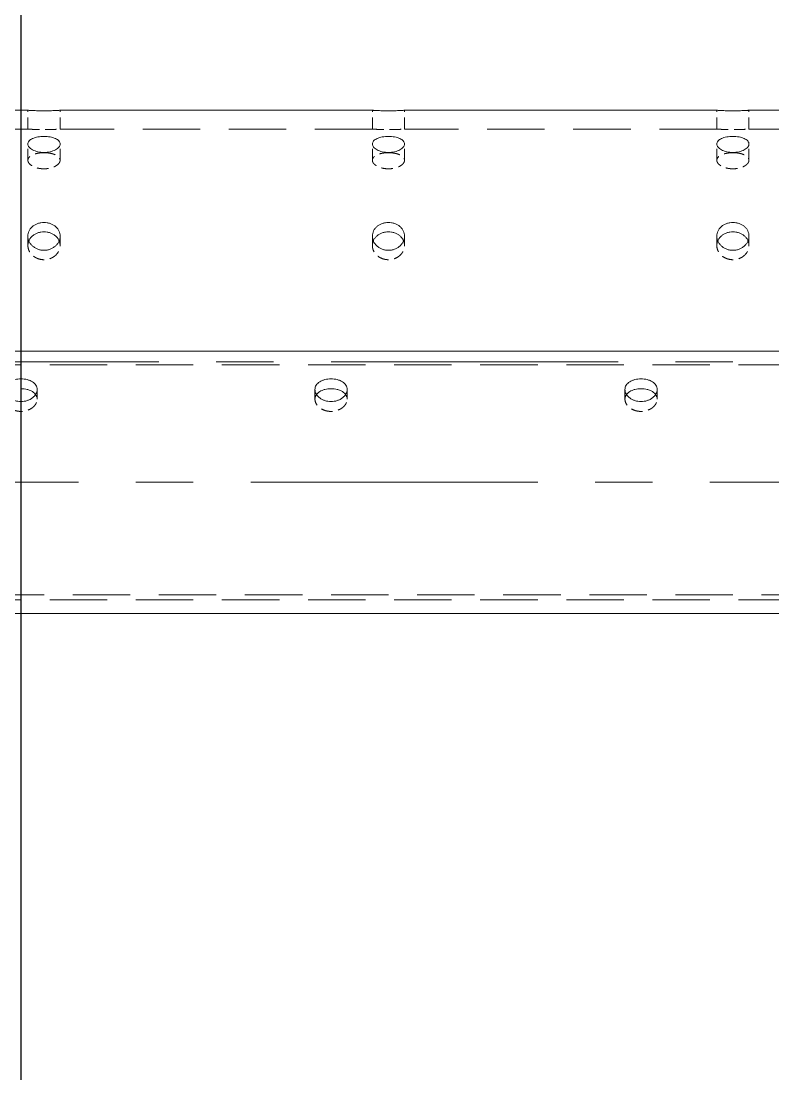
# Model space of a CAD drawing. Header units: millimetres. Extents: x -46397 to 283259, y -8690 to 23983.
# Drawn here: x 1913.2 to 2240.6, y 4019.2 to 4477.5 of the extents above; entities that cross this region are included whole.
import ezdxf

# ---------------------------------------------------------------- set-up
doc = ezdxf.new("R2010")
doc.units = ezdxf.units.MM
doc.linetypes.add('CENTER', pattern=[2, 1.25, -0.25, 0.25, -0.25])
doc.linetypes.add('HIDDENX2', pattern=[0.75, 0.5, -0.25])
for name, color, linetype, lineweight in [('DUONGCHINH', 7, 'Continuous', 25), ('DUONGTAM', 1, 'CENTER', 0), ('Standard', 7, 'Continuous', 0)]:
    doc.layers.add(name, color=color, linetype=linetype, lineweight=lineweight)
doc.layers.add('flashshoot', color=7, linetype='Continuous')

# ---------------------------------------------------------------- blocks, each defined once
blk = doc.blocks.new('A$C49aca623')
at = {"color": 2, "linetype": 'Continuous', "lineweight": 0, "ltscale": 10, "extrusion": (2.28848e-17, 1, 0)}
for p, q in [((-1497, -563.9), (-1633, -563.9)), ((-1347, -563.9), (-1483, -563.9)), ((-1197, -563.9), (-1333, -563.9)), ((-1047, -563.9), (-1183, -563.9)), ((1960, -783), (-2832, -783))]:
    blk.add_line(p, q, dxfattribs=at)
at = {"color": 1, "linetype": 'HIDDENX2', "lineweight": 0, "ltscale": 10, "extrusion": (2.28848e-17, 1, 0)}
for p, q in [((-1497, -572.08), (-1497, -563.9)), ((-1483, -572.08), (-1483, -563.9)), ((-1347, -572.08), (-1347, -563.9)), ((-1333, -572.08), (-1333, -563.9)), ((-1197, -572.08), (-1197, -563.9)), ((-1183, -572.08), (-1183, -563.9)), ((-1497, -585.66), (-1497, -578.58)), ((-1483, -585.66), (-1483, -578.58)), ((-1347, -585.66), (-1347, -578.58)), ((-1333, -585.66), (-1333, -578.58)), ((-1197, -585.66), (-1197, -578.58)), ((-1183, -585.66), (-1183, -578.58)), ((-1497, -622.77), (-1497, -618.68)), ((-1483, -622.77), (-1483, -618.68)), ((-1347, -622.77), (-1347, -618.68)), ((-1333, -622.77), (-1333, -618.68)), ((-1197, -622.77), (-1197, -618.68)), ((-1183, -622.77), (-1183, -618.68))]:
    blk.add_line(p, q, dxfattribs=at)
at = {"color": 1, "linetype": 'HIDDENX2', "lineweight": 0, "ltscale": 50, "extrusion": (2.28848e-17, 1, 0)}
for p, q in [((-1497, -572.08), (-1633, -572.08)), ((-1347, -572.08), (-1483, -572.08)), ((-1197, -572.08), (-1333, -572.08)), ((-1047, -572.08), (-1183, -572.08)), ((1960, -774.82), (-2832, -774.82))]:
    blk.add_line(p, q, dxfattribs=at)
at = {"color": 2, "linetype": 'Continuous', "lineweight": 0, "ltscale": 10}
for points, knots in [([(-1483, -563.9), (-1483, -563.9), (-1483.04, -563.9), (-1483.22, -563.91), (-1483.35, -563.92), (-1483.71, -563.94), (-1483.93, -563.96), (-1484.45, -563.98), (-1484.74, -564), (-1485.36, -564.03), (-1485.71, -564.04), (-1486.48, -564.07), (-1486.89, -564.08), (-1487.75, -564.1), (-1488.2, -564.11), (-1489.11, -564.12), (-1489.56, -564.12), (-1490.44, -564.12), (-1490.89, -564.12), (-1491.8, -564.11), (-1492.25, -564.1), (-1493.11, -564.08), (-1493.52, -564.07), (-1494.29, -564.04), (-1494.64, -564.03), (-1495.26, -564), (-1495.55, -563.98), (-1496.07, -563.96), (-1496.29, -563.94), (-1496.65, -563.92), (-1496.78, -563.91), (-1496.96, -563.9), (-1497, -563.9), (-1497, -563.9)], [10.550311, 10.550311, 10.550311, 10.550311, 11.869099, 11.869099, 13.187888, 13.187888, 14.506676, 14.506676, 15.825465, 15.825465, 17.144254, 17.144254, 18.463043, 18.463043, 19.781833, 19.781833, 21.100622, 21.100622, 22.419411, 22.419411, 23.7382, 23.7382, 25.05699, 25.05699, 26.375779, 26.375779, 27.694567, 27.694567, 29.013356, 29.013356, 30.332144, 30.332144, 31.650933, 31.650933, 31.650933, 31.650933]), ([(-1333, -563.9), (-1333, -563.9), (-1333.04, -563.9), (-1333.22, -563.91), (-1333.35, -563.92), (-1333.71, -563.94), (-1333.93, -563.96), (-1334.45, -563.98), (-1334.74, -564), (-1335.36, -564.03), (-1335.71, -564.04), (-1336.48, -564.07), (-1336.89, -564.08), (-1337.75, -564.1), (-1338.2, -564.11), (-1339.11, -564.12), (-1339.56, -564.12), (-1340.44, -564.12), (-1340.89, -564.12), (-1341.8, -564.11), (-1342.25, -564.1), (-1343.11, -564.08), (-1343.52, -564.07), (-1344.29, -564.04), (-1344.64, -564.03), (-1345.26, -564), (-1345.55, -563.98), (-1346.07, -563.96), (-1346.29, -563.94), (-1346.65, -563.92), (-1346.78, -563.91), (-1346.96, -563.9), (-1347, -563.9), (-1347, -563.9)], [10.550311, 10.550311, 10.550311, 10.550311, 11.869099, 11.869099, 13.187888, 13.187888, 14.506676, 14.506676, 15.825465, 15.825465, 17.144254, 17.144254, 18.463043, 18.463043, 19.781833, 19.781833, 21.100622, 21.100622, 22.419411, 22.419411, 23.7382, 23.7382, 25.05699, 25.05699, 26.375779, 26.375779, 27.694567, 27.694567, 29.013356, 29.013356, 30.332144, 30.332144, 31.650933, 31.650933, 31.650933, 31.650933]), ([(-1183, -563.9), (-1183, -563.9), (-1183.04, -563.9), (-1183.22, -563.91), (-1183.35, -563.92), (-1183.71, -563.94), (-1183.93, -563.96), (-1184.45, -563.98), (-1184.74, -564), (-1185.36, -564.03), (-1185.71, -564.04), (-1186.48, -564.07), (-1186.89, -564.08), (-1187.75, -564.1), (-1188.2, -564.11), (-1189.11, -564.12), (-1189.56, -564.12), (-1190.44, -564.12), (-1190.89, -564.12), (-1191.8, -564.11), (-1192.25, -564.1), (-1193.11, -564.08), (-1193.52, -564.07), (-1194.29, -564.04), (-1194.64, -564.03), (-1195.26, -564), (-1195.55, -563.98), (-1196.07, -563.96), (-1196.29, -563.94), (-1196.65, -563.92), (-1196.78, -563.91), (-1196.96, -563.9), (-1197, -563.9), (-1197, -563.9)], [10.550311, 10.550311, 10.550311, 10.550311, 11.869099, 11.869099, 13.187888, 13.187888, 14.506676, 14.506676, 15.825465, 15.825465, 17.144254, 17.144254, 18.463043, 18.463043, 19.781833, 19.781833, 21.100622, 21.100622, 22.419411, 22.419411, 23.7382, 23.7382, 25.05699, 25.05699, 26.375779, 26.375779, 27.694567, 27.694567, 29.013356, 29.013356, 30.332144, 30.332144, 31.650933, 31.650933, 31.650933, 31.650933]), ([(-1490, -575.27), (-1489.56, -575.27), (-1489.11, -575.29), (-1488.2, -575.37), (-1487.75, -575.43), (-1486.89, -575.59), (-1486.48, -575.69), (-1485.71, -575.92), (-1485.36, -576.06), (-1484.74, -576.34), (-1484.45, -576.51), (-1483.93, -576.86), (-1483.71, -577.06), (-1483.35, -577.47), (-1483.22, -577.69), (-1483.04, -578.13), (-1483, -578.36), (-1483, -578.8), (-1483.04, -579.03), (-1483.22, -579.49), (-1483.35, -579.72), (-1483.71, -580.17), (-1483.93, -580.39), (-1484.45, -580.79), (-1484.74, -580.98), (-1485.36, -581.32), (-1485.71, -581.47), (-1486.48, -581.76), (-1486.89, -581.88), (-1487.75, -582.07), (-1488.2, -582.15), (-1489.11, -582.25), (-1489.56, -582.27), (-1490.44, -582.27), (-1490.89, -582.25), (-1491.8, -582.15), (-1492.25, -582.07), (-1493.11, -581.88), (-1493.52, -581.76), (-1494.29, -581.47), (-1494.64, -581.32), (-1495.26, -580.98), (-1495.55, -580.79), (-1496.07, -580.39), (-1496.29, -580.17), (-1496.65, -579.72), (-1496.78, -579.49), (-1496.96, -579.03), (-1497, -578.8), (-1497, -578.36), (-1496.96, -578.13), (-1496.78, -577.69), (-1496.65, -577.47), (-1496.29, -577.06), (-1496.07, -576.86), (-1495.55, -576.51), (-1495.26, -576.34), (-1494.64, -576.06), (-1494.29, -575.92), (-1493.52, -575.69), (-1493.11, -575.59), (-1492.25, -575.43), (-1491.8, -575.37), (-1490.89, -575.29), (-1490.44, -575.27), (-1490, -575.27)], [0, 0, 0, 0, 1.318789, 1.318789, 2.637578, 2.637578, 3.956368, 3.956368, 5.275157, 5.275157, 6.593945, 6.593945, 7.912734, 7.912734, 9.231522, 9.231522, 10.550311, 10.550311, 11.869099, 11.869099, 13.187888, 13.187888, 14.506676, 14.506676, 15.825465, 15.825465, 17.144254, 17.144254, 18.463043, 18.463043, 19.781833, 19.781833, 21.100622, 21.100622, 22.419411, 22.419411, 23.7382, 23.7382, 25.05699, 25.05699, 26.375779, 26.375779, 27.694567, 27.694567, 29.013356, 29.013356, 30.332144, 30.332144, 31.650933, 31.650933, 32.969721, 32.969721, 34.28851, 34.28851, 35.607298, 35.607298, 36.926087, 36.926087, 38.244876, 38.244876, 39.563665, 39.563665, 40.882454, 40.882454, 42.201244, 42.201244, 42.201244, 42.201244]), ([(-1340, -575.27), (-1339.56, -575.27), (-1339.11, -575.29), (-1338.2, -575.37), (-1337.75, -575.43), (-1336.89, -575.59), (-1336.48, -575.69), (-1335.71, -575.92), (-1335.36, -576.06), (-1334.74, -576.34), (-1334.45, -576.51), (-1333.93, -576.86), (-1333.71, -577.06), (-1333.35, -577.47), (-1333.22, -577.69), (-1333.04, -578.13), (-1333, -578.36), (-1333, -578.8), (-1333.04, -579.03), (-1333.22, -579.49), (-1333.35, -579.72), (-1333.71, -580.17), (-1333.93, -580.39), (-1334.45, -580.79), (-1334.74, -580.98), (-1335.36, -581.32), (-1335.71, -581.47), (-1336.48, -581.76), (-1336.89, -581.88), (-1337.75, -582.07), (-1338.2, -582.15), (-1339.11, -582.25), (-1339.56, -582.27), (-1340.44, -582.27), (-1340.89, -582.25), (-1341.8, -582.15), (-1342.25, -582.07), (-1343.11, -581.88), (-1343.52, -581.76), (-1344.29, -581.47), (-1344.64, -581.32), (-1345.26, -580.98), (-1345.55, -580.79), (-1346.07, -580.39), (-1346.29, -580.17), (-1346.65, -579.72), (-1346.78, -579.49), (-1346.96, -579.03), (-1347, -578.8), (-1347, -578.36), (-1346.96, -578.13), (-1346.78, -577.69), (-1346.65, -577.47), (-1346.29, -577.06), (-1346.07, -576.86), (-1345.55, -576.51), (-1345.26, -576.34), (-1344.64, -576.06), (-1344.29, -575.92), (-1343.52, -575.69), (-1343.11, -575.59), (-1342.25, -575.43), (-1341.8, -575.37), (-1340.89, -575.29), (-1340.44, -575.27), (-1340, -575.27)], [0, 0, 0, 0, 1.318789, 1.318789, 2.637578, 2.637578, 3.956368, 3.956368, 5.275157, 5.275157, 6.593945, 6.593945, 7.912734, 7.912734, 9.231522, 9.231522, 10.550311, 10.550311, 11.869099, 11.869099, 13.187888, 13.187888, 14.506676, 14.506676, 15.825465, 15.825465, 17.144254, 17.144254, 18.463043, 18.463043, 19.781833, 19.781833, 21.100622, 21.100622, 22.419411, 22.419411, 23.7382, 23.7382, 25.05699, 25.05699, 26.375779, 26.375779, 27.694567, 27.694567, 29.013356, 29.013356, 30.332144, 30.332144, 31.650933, 31.650933, 32.969721, 32.969721, 34.28851, 34.28851, 35.607298, 35.607298, 36.926087, 36.926087, 38.244876, 38.244876, 39.563665, 39.563665, 40.882454, 40.882454, 42.201244, 42.201244, 42.201244, 42.201244]), ([(-1190, -575.27), (-1189.56, -575.27), (-1189.11, -575.29), (-1188.2, -575.37), (-1187.75, -575.43), (-1186.89, -575.59), (-1186.48, -575.69), (-1185.71, -575.92), (-1185.36, -576.06), (-1184.74, -576.34), (-1184.45, -576.51), (-1183.93, -576.86), (-1183.71, -577.06), (-1183.35, -577.47), (-1183.22, -577.69), (-1183.04, -578.13), (-1183, -578.36), (-1183, -578.8), (-1183.04, -579.03), (-1183.22, -579.49), (-1183.35, -579.72), (-1183.71, -580.17), (-1183.93, -580.39), (-1184.45, -580.79), (-1184.74, -580.98), (-1185.36, -581.32), (-1185.71, -581.47), (-1186.48, -581.76), (-1186.89, -581.88), (-1187.75, -582.07), (-1188.2, -582.15), (-1189.11, -582.25), (-1189.56, -582.27), (-1190.44, -582.27), (-1190.89, -582.25), (-1191.8, -582.15), (-1192.25, -582.07), (-1193.11, -581.88), (-1193.52, -581.76), (-1194.29, -581.47), (-1194.64, -581.32), (-1195.26, -580.98), (-1195.55, -580.79), (-1196.07, -580.39), (-1196.29, -580.17), (-1196.65, -579.72), (-1196.78, -579.49), (-1196.96, -579.03), (-1197, -578.8), (-1197, -578.36), (-1196.96, -578.13), (-1196.78, -577.69), (-1196.65, -577.47), (-1196.29, -577.06), (-1196.07, -576.86), (-1195.55, -576.51), (-1195.26, -576.34), (-1194.64, -576.06), (-1194.29, -575.92), (-1193.52, -575.69), (-1193.11, -575.59), (-1192.25, -575.43), (-1191.8, -575.37), (-1190.89, -575.29), (-1190.44, -575.27), (-1190, -575.27)], [0, 0, 0, 0, 1.318789, 1.318789, 2.637578, 2.637578, 3.956368, 3.956368, 5.275157, 5.275157, 6.593945, 6.593945, 7.912734, 7.912734, 9.231522, 9.231522, 10.550311, 10.550311, 11.869099, 11.869099, 13.187888, 13.187888, 14.506676, 14.506676, 15.825465, 15.825465, 17.144254, 17.144254, 18.463043, 18.463043, 19.781833, 19.781833, 21.100622, 21.100622, 22.419411, 22.419411, 23.7382, 23.7382, 25.05699, 25.05699, 26.375779, 26.375779, 27.694567, 27.694567, 29.013356, 29.013356, 30.332144, 30.332144, 31.650933, 31.650933, 32.969721, 32.969721, 34.28851, 34.28851, 35.607298, 35.607298, 36.926087, 36.926087, 38.244876, 38.244876, 39.563665, 39.563665, 40.882454, 40.882454, 42.201244, 42.201244, 42.201244, 42.201244]), ([(-1490, -612.72), (-1489.56, -612.72), (-1489.11, -612.76), (-1488.2, -612.91), (-1487.75, -613.02), (-1486.89, -613.32), (-1486.48, -613.51), (-1485.71, -613.94), (-1485.36, -614.18), (-1484.74, -614.71), (-1484.45, -615), (-1483.93, -615.65), (-1483.71, -616), (-1483.35, -616.74), (-1483.22, -617.12), (-1483.04, -617.9), (-1483, -618.29), (-1483, -619.06), (-1483.04, -619.45), (-1483.22, -620.24), (-1483.35, -620.63), (-1483.71, -621.39), (-1483.93, -621.75), (-1484.45, -622.43), (-1484.74, -622.74), (-1485.36, -623.29), (-1485.71, -623.55), (-1486.48, -624.01), (-1486.89, -624.21), (-1487.75, -624.53), (-1488.2, -624.65), (-1489.11, -624.81), (-1489.56, -624.85), (-1490.44, -624.85), (-1490.89, -624.81), (-1491.8, -624.65), (-1492.25, -624.53), (-1493.11, -624.21), (-1493.52, -624.01), (-1494.29, -623.55), (-1494.64, -623.29), (-1495.26, -622.74), (-1495.55, -622.43), (-1496.07, -621.75), (-1496.29, -621.39), (-1496.65, -620.63), (-1496.78, -620.24), (-1496.96, -619.45), (-1497, -619.06), (-1497, -618.29), (-1496.96, -617.9), (-1496.78, -617.12), (-1496.65, -616.74), (-1496.29, -616), (-1496.07, -615.65), (-1495.55, -615), (-1495.26, -614.71), (-1494.64, -614.18), (-1494.29, -613.94), (-1493.52, -613.51), (-1493.11, -613.32), (-1492.25, -613.02), (-1491.8, -612.91), (-1490.89, -612.76), (-1490.44, -612.72), (-1490, -612.72)], [0, 0, 0, 0, 1.318789, 1.318789, 2.637578, 2.637578, 3.956368, 3.956368, 5.275157, 5.275157, 6.593945, 6.593945, 7.912734, 7.912734, 9.231522, 9.231522, 10.550311, 10.550311, 11.869099, 11.869099, 13.187888, 13.187888, 14.506676, 14.506676, 15.825465, 15.825465, 17.144254, 17.144254, 18.463043, 18.463043, 19.781833, 19.781833, 21.100622, 21.100622, 22.419411, 22.419411, 23.7382, 23.7382, 25.05699, 25.05699, 26.375779, 26.375779, 27.694567, 27.694567, 29.013356, 29.013356, 30.332144, 30.332144, 31.650933, 31.650933, 32.969721, 32.969721, 34.28851, 34.28851, 35.607298, 35.607298, 36.926087, 36.926087, 38.244876, 38.244876, 39.563665, 39.563665, 40.882454, 40.882454, 42.201244, 42.201244, 42.201244, 42.201244]), ([(-1340, -612.72), (-1339.56, -612.72), (-1339.11, -612.76), (-1338.2, -612.91), (-1337.75, -613.02), (-1336.89, -613.32), (-1336.48, -613.51), (-1335.71, -613.94), (-1335.36, -614.18), (-1334.74, -614.71), (-1334.45, -615), (-1333.93, -615.65), (-1333.71, -616), (-1333.35, -616.74), (-1333.22, -617.12), (-1333.04, -617.9), (-1333, -618.29), (-1333, -619.06), (-1333.04, -619.45), (-1333.22, -620.24), (-1333.35, -620.63), (-1333.71, -621.39), (-1333.93, -621.75), (-1334.45, -622.43), (-1334.74, -622.74), (-1335.36, -623.29), (-1335.71, -623.55), (-1336.48, -624.01), (-1336.89, -624.21), (-1337.75, -624.53), (-1338.2, -624.65), (-1339.11, -624.81), (-1339.56, -624.85), (-1340.44, -624.85), (-1340.89, -624.81), (-1341.8, -624.65), (-1342.25, -624.53), (-1343.11, -624.21), (-1343.52, -624.01), (-1344.29, -623.55), (-1344.64, -623.29), (-1345.26, -622.74), (-1345.55, -622.43), (-1346.07, -621.75), (-1346.29, -621.39), (-1346.65, -620.63), (-1346.78, -620.24), (-1346.96, -619.45), (-1347, -619.06), (-1347, -618.29), (-1346.96, -617.9), (-1346.78, -617.12), (-1346.65, -616.74), (-1346.29, -616), (-1346.07, -615.65), (-1345.55, -615), (-1345.26, -614.71), (-1344.64, -614.18), (-1344.29, -613.94), (-1343.52, -613.51), (-1343.11, -613.32), (-1342.25, -613.02), (-1341.8, -612.91), (-1340.89, -612.76), (-1340.44, -612.72), (-1340, -612.72)], [0, 0, 0, 0, 1.318789, 1.318789, 2.637578, 2.637578, 3.956368, 3.956368, 5.275157, 5.275157, 6.593945, 6.593945, 7.912734, 7.912734, 9.231522, 9.231522, 10.550311, 10.550311, 11.869099, 11.869099, 13.187888, 13.187888, 14.506676, 14.506676, 15.825465, 15.825465, 17.144254, 17.144254, 18.463043, 18.463043, 19.781833, 19.781833, 21.100622, 21.100622, 22.419411, 22.419411, 23.7382, 23.7382, 25.05699, 25.05699, 26.375779, 26.375779, 27.694567, 27.694567, 29.013356, 29.013356, 30.332144, 30.332144, 31.650933, 31.650933, 32.969721, 32.969721, 34.28851, 34.28851, 35.607298, 35.607298, 36.926087, 36.926087, 38.244876, 38.244876, 39.563665, 39.563665, 40.882454, 40.882454, 42.201244, 42.201244, 42.201244, 42.201244]), ([(-1190, -612.72), (-1189.56, -612.72), (-1189.11, -612.76), (-1188.2, -612.91), (-1187.75, -613.02), (-1186.89, -613.32), (-1186.48, -613.51), (-1185.71, -613.94), (-1185.36, -614.18), (-1184.74, -614.71), (-1184.45, -615), (-1183.93, -615.65), (-1183.71, -616), (-1183.35, -616.74), (-1183.22, -617.12), (-1183.04, -617.9), (-1183, -618.29), (-1183, -619.06), (-1183.04, -619.45), (-1183.22, -620.24), (-1183.35, -620.63), (-1183.71, -621.39), (-1183.93, -621.75), (-1184.45, -622.43), (-1184.74, -622.74), (-1185.36, -623.29), (-1185.71, -623.55), (-1186.48, -624.01), (-1186.89, -624.21), (-1187.75, -624.53), (-1188.2, -624.65), (-1189.11, -624.81), (-1189.56, -624.85), (-1190.44, -624.85), (-1190.89, -624.81), (-1191.8, -624.65), (-1192.25, -624.53), (-1193.11, -624.21), (-1193.52, -624.01), (-1194.29, -623.55), (-1194.64, -623.29), (-1195.26, -622.74), (-1195.55, -622.43), (-1196.07, -621.75), (-1196.29, -621.39), (-1196.65, -620.63), (-1196.78, -620.24), (-1196.96, -619.45), (-1197, -619.06), (-1197, -618.29), (-1196.96, -617.9), (-1196.78, -617.12), (-1196.65, -616.74), (-1196.29, -616), (-1196.07, -615.65), (-1195.55, -615), (-1195.26, -614.71), (-1194.64, -614.18), (-1194.29, -613.94), (-1193.52, -613.51), (-1193.11, -613.32), (-1192.25, -613.02), (-1191.8, -612.91), (-1190.89, -612.76), (-1190.44, -612.72), (-1190, -612.72)], [0, 0, 0, 0, 1.318789, 1.318789, 2.637578, 2.637578, 3.956368, 3.956368, 5.275157, 5.275157, 6.593945, 6.593945, 7.912734, 7.912734, 9.231522, 9.231522, 10.550311, 10.550311, 11.869099, 11.869099, 13.187888, 13.187888, 14.506676, 14.506676, 15.825465, 15.825465, 17.144254, 17.144254, 18.463043, 18.463043, 19.781833, 19.781833, 21.100622, 21.100622, 22.419411, 22.419411, 23.7382, 23.7382, 25.05699, 25.05699, 26.375779, 26.375779, 27.694567, 27.694567, 29.013356, 29.013356, 30.332144, 30.332144, 31.650933, 31.650933, 32.969721, 32.969721, 34.28851, 34.28851, 35.607298, 35.607298, 36.926087, 36.926087, 38.244876, 38.244876, 39.563665, 39.563665, 40.882454, 40.882454, 42.201244, 42.201244, 42.201244, 42.201244]), ([(-1490, -616.82), (-1490.44, -616.82), (-1490.89, -616.86), (-1491.8, -617.01), (-1492.25, -617.12), (-1493.11, -617.42), (-1493.52, -617.6), (-1494.29, -618.03), (-1494.64, -618.28), (-1495.26, -618.8), (-1495.55, -619.1), (-1496.07, -619.74), (-1496.29, -620.09), (-1496.51, -620.55), (-1496.55, -620.64), (-1496.59, -620.73)], [0, 0, 0, 0, 1.318854, 1.318854, 2.637708, 2.637708, 3.956563, 3.956563, 5.275417, 5.275417, 6.59427, 6.59427, 7.913123, 7.913123, 8.233495, 8.233495, 8.233495, 8.233495]), ([(-1483.41, -620.73), (-1483.45, -620.64), (-1483.49, -620.55), (-1483.71, -620.09), (-1483.93, -619.74), (-1484.45, -619.1), (-1484.74, -618.8), (-1485.36, -618.28), (-1485.71, -618.03), (-1486.48, -617.6), (-1486.89, -617.42), (-1487.75, -617.12), (-1488.2, -617.01), (-1489.11, -616.86), (-1489.56, -616.82), (-1490, -616.82)], [33.969824, 33.969824, 33.969824, 33.969824, 34.290196, 34.290196, 35.609049, 35.609049, 36.927902, 36.927902, 38.246757, 38.246757, 39.565611, 39.565611, 40.884465, 40.884465, 42.203319, 42.203319, 42.203319, 42.203319]), ([(-1340, -616.82), (-1340.44, -616.82), (-1340.89, -616.86), (-1341.8, -617.01), (-1342.25, -617.12), (-1343.11, -617.42), (-1343.52, -617.6), (-1344.29, -618.03), (-1344.64, -618.28), (-1345.26, -618.8), (-1345.55, -619.1), (-1346.07, -619.74), (-1346.29, -620.09), (-1346.51, -620.55), (-1346.55, -620.64), (-1346.59, -620.73)], [0, 0, 0, 0, 1.318854, 1.318854, 2.637708, 2.637708, 3.956563, 3.956563, 5.275417, 5.275417, 6.59427, 6.59427, 7.913123, 7.913123, 8.233495, 8.233495, 8.233495, 8.233495]), ([(-1333.41, -620.73), (-1333.45, -620.64), (-1333.49, -620.55), (-1333.71, -620.09), (-1333.93, -619.74), (-1334.45, -619.1), (-1334.74, -618.8), (-1335.36, -618.28), (-1335.71, -618.03), (-1336.48, -617.6), (-1336.89, -617.42), (-1337.75, -617.12), (-1338.2, -617.01), (-1339.11, -616.86), (-1339.56, -616.82), (-1340, -616.82)], [33.969824, 33.969824, 33.969824, 33.969824, 34.290196, 34.290196, 35.609049, 35.609049, 36.927902, 36.927902, 38.246757, 38.246757, 39.565611, 39.565611, 40.884465, 40.884465, 42.203319, 42.203319, 42.203319, 42.203319]), ([(-1190, -616.82), (-1190.44, -616.82), (-1190.89, -616.86), (-1191.8, -617.01), (-1192.25, -617.12), (-1193.11, -617.42), (-1193.52, -617.6), (-1194.29, -618.03), (-1194.64, -618.28), (-1195.26, -618.8), (-1195.55, -619.1), (-1196.07, -619.74), (-1196.29, -620.09), (-1196.51, -620.55), (-1196.55, -620.64), (-1196.59, -620.73)], [0, 0, 0, 0, 1.318854, 1.318854, 2.637708, 2.637708, 3.956563, 3.956563, 5.275417, 5.275417, 6.59427, 6.59427, 7.913123, 7.913123, 8.233495, 8.233495, 8.233495, 8.233495]), ([(-1183.41, -620.73), (-1183.45, -620.64), (-1183.49, -620.55), (-1183.71, -620.09), (-1183.93, -619.74), (-1184.45, -619.1), (-1184.74, -618.8), (-1185.36, -618.28), (-1185.71, -618.03), (-1186.48, -617.6), (-1186.89, -617.42), (-1187.75, -617.12), (-1188.2, -617.01), (-1189.11, -616.86), (-1189.56, -616.82), (-1190, -616.82)], [33.969824, 33.969824, 33.969824, 33.969824, 34.290196, 34.290196, 35.609049, 35.609049, 36.927902, 36.927902, 38.246757, 38.246757, 39.565611, 39.565611, 40.884465, 40.884465, 42.203319, 42.203319, 42.203319, 42.203319])]:
    blk.add_open_spline(points, degree=3, knots=knots, dxfattribs=at)
at = {"color": 1, "linetype": 'HIDDENX2', "lineweight": 0, "ltscale": 10}
for points, knots in [([(-1497, -572.08), (-1497, -572.08), (-1496.96, -572.08), (-1496.78, -572.09), (-1496.65, -572.1), (-1496.29, -572.13), (-1496.07, -572.14), (-1495.55, -572.17), (-1495.26, -572.19), (-1494.64, -572.22), (-1494.29, -572.23), (-1493.52, -572.26), (-1493.11, -572.28), (-1492.25, -572.3), (-1491.8, -572.31), (-1490.89, -572.32), (-1490.44, -572.32), (-1489.56, -572.32), (-1489.11, -572.32), (-1488.2, -572.31), (-1487.75, -572.3), (-1486.89, -572.28), (-1486.48, -572.26), (-1485.71, -572.23), (-1485.36, -572.22), (-1484.74, -572.19), (-1484.45, -572.17), (-1483.93, -572.14), (-1483.71, -572.13), (-1483.35, -572.1), (-1483.22, -572.09), (-1483.04, -572.08), (-1483, -572.08), (-1483, -572.08)], [10.55083, 10.55083, 10.55083, 10.55083, 11.869683, 11.869683, 13.188536, 13.188536, 14.507389, 14.507389, 15.826243, 15.826243, 17.145097, 17.145097, 18.463951, 18.463951, 19.782805, 19.782805, 21.10166, 21.10166, 22.420514, 22.420514, 23.739368, 23.739368, 25.058222, 25.058222, 26.377077, 26.377077, 27.69593, 27.69593, 29.014783, 29.014783, 30.333636, 30.333636, 31.652489, 31.652489, 31.652489, 31.652489]), ([(-1347, -572.08), (-1347, -572.08), (-1346.96, -572.08), (-1346.78, -572.09), (-1346.65, -572.1), (-1346.29, -572.13), (-1346.07, -572.14), (-1345.55, -572.17), (-1345.26, -572.19), (-1344.64, -572.22), (-1344.29, -572.23), (-1343.52, -572.26), (-1343.11, -572.28), (-1342.25, -572.3), (-1341.8, -572.31), (-1340.89, -572.32), (-1340.44, -572.32), (-1339.56, -572.32), (-1339.11, -572.32), (-1338.2, -572.31), (-1337.75, -572.3), (-1336.89, -572.28), (-1336.48, -572.26), (-1335.71, -572.23), (-1335.36, -572.22), (-1334.74, -572.19), (-1334.45, -572.17), (-1333.93, -572.14), (-1333.71, -572.13), (-1333.35, -572.1), (-1333.22, -572.09), (-1333.04, -572.08), (-1333, -572.08), (-1333, -572.08)], [10.55083, 10.55083, 10.55083, 10.55083, 11.869683, 11.869683, 13.188536, 13.188536, 14.507389, 14.507389, 15.826243, 15.826243, 17.145097, 17.145097, 18.463951, 18.463951, 19.782805, 19.782805, 21.10166, 21.10166, 22.420514, 22.420514, 23.739368, 23.739368, 25.058222, 25.058222, 26.377077, 26.377077, 27.69593, 27.69593, 29.014783, 29.014783, 30.333636, 30.333636, 31.652489, 31.652489, 31.652489, 31.652489]), ([(-1197, -572.08), (-1197, -572.08), (-1196.96, -572.08), (-1196.78, -572.09), (-1196.65, -572.1), (-1196.29, -572.13), (-1196.07, -572.14), (-1195.55, -572.17), (-1195.26, -572.19), (-1194.64, -572.22), (-1194.29, -572.23), (-1193.52, -572.26), (-1193.11, -572.28), (-1192.25, -572.3), (-1191.8, -572.31), (-1190.89, -572.32), (-1190.44, -572.32), (-1189.56, -572.32), (-1189.11, -572.32), (-1188.2, -572.31), (-1187.75, -572.3), (-1186.89, -572.28), (-1186.48, -572.26), (-1185.71, -572.23), (-1185.36, -572.22), (-1184.74, -572.19), (-1184.45, -572.17), (-1183.93, -572.14), (-1183.71, -572.13), (-1183.35, -572.1), (-1183.22, -572.09), (-1183.04, -572.08), (-1183, -572.08), (-1183, -572.08)], [10.55083, 10.55083, 10.55083, 10.55083, 11.869683, 11.869683, 13.188536, 13.188536, 14.507389, 14.507389, 15.826243, 15.826243, 17.145097, 17.145097, 18.463951, 18.463951, 19.782805, 19.782805, 21.10166, 21.10166, 22.420514, 22.420514, 23.739368, 23.739368, 25.058222, 25.058222, 26.377077, 26.377077, 27.69593, 27.69593, 29.014783, 29.014783, 30.333636, 30.333636, 31.652489, 31.652489, 31.652489, 31.652489]), ([(-1490, -582.37), (-1490.44, -582.37), (-1490.89, -582.39), (-1491.8, -582.47), (-1492.25, -582.53), (-1493.11, -582.69), (-1493.52, -582.79), (-1494.29, -583.02), (-1494.64, -583.15), (-1495.26, -583.43), (-1495.55, -583.59), (-1496.07, -583.95), (-1496.29, -584.15), (-1496.65, -584.56), (-1496.78, -584.77), (-1496.96, -585.22), (-1497, -585.44), (-1497, -585.88), (-1496.96, -586.11), (-1496.78, -586.57), (-1496.65, -586.81), (-1496.29, -587.26), (-1496.07, -587.48), (-1495.55, -587.88), (-1495.26, -588.07), (-1494.64, -588.41), (-1494.29, -588.57), (-1493.52, -588.85), (-1493.11, -588.97), (-1492.25, -589.17), (-1491.8, -589.25), (-1490.89, -589.35), (-1490.44, -589.37), (-1489.56, -589.37), (-1489.11, -589.35), (-1488.2, -589.25), (-1487.75, -589.17), (-1486.89, -588.97), (-1486.48, -588.85), (-1485.71, -588.57), (-1485.36, -588.41), (-1484.74, -588.07), (-1484.45, -587.88), (-1483.93, -587.48), (-1483.71, -587.26), (-1483.35, -586.81), (-1483.22, -586.57), (-1483.04, -586.11), (-1483, -585.88), (-1483, -585.44), (-1483.04, -585.22), (-1483.22, -584.77), (-1483.35, -584.56), (-1483.71, -584.15), (-1483.93, -583.95), (-1484.45, -583.59), (-1484.74, -583.43), (-1485.36, -583.15), (-1485.71, -583.02), (-1486.48, -582.79), (-1486.89, -582.69), (-1487.75, -582.53), (-1488.2, -582.47), (-1489.11, -582.39), (-1489.56, -582.37), (-1490, -582.37)], [0, 0, 0, 0, 1.318854, 1.318854, 2.637708, 2.637708, 3.956563, 3.956563, 5.275417, 5.275417, 6.59427, 6.59427, 7.913123, 7.913123, 9.231977, 9.231977, 10.55083, 10.55083, 11.869683, 11.869683, 13.188536, 13.188536, 14.507389, 14.507389, 15.826243, 15.826243, 17.145097, 17.145097, 18.463951, 18.463951, 19.782805, 19.782805, 21.10166, 21.10166, 22.420514, 22.420514, 23.739368, 23.739368, 25.058222, 25.058222, 26.377077, 26.377077, 27.69593, 27.69593, 29.014783, 29.014783, 30.333636, 30.333636, 31.652489, 31.652489, 32.971343, 32.971343, 34.290196, 34.290196, 35.609049, 35.609049, 36.927902, 36.927902, 38.246757, 38.246757, 39.565611, 39.565611, 40.884465, 40.884465, 42.203319, 42.203319, 42.203319, 42.203319]), ([(-1340, -582.37), (-1340.44, -582.37), (-1340.89, -582.39), (-1341.8, -582.47), (-1342.25, -582.53), (-1343.11, -582.69), (-1343.52, -582.79), (-1344.29, -583.02), (-1344.64, -583.15), (-1345.26, -583.43), (-1345.55, -583.59), (-1346.07, -583.95), (-1346.29, -584.15), (-1346.65, -584.56), (-1346.78, -584.77), (-1346.96, -585.22), (-1347, -585.44), (-1347, -585.88), (-1346.96, -586.11), (-1346.78, -586.57), (-1346.65, -586.81), (-1346.29, -587.26), (-1346.07, -587.48), (-1345.55, -587.88), (-1345.26, -588.07), (-1344.64, -588.41), (-1344.29, -588.57), (-1343.52, -588.85), (-1343.11, -588.97), (-1342.25, -589.17), (-1341.8, -589.25), (-1340.89, -589.35), (-1340.44, -589.37), (-1339.56, -589.37), (-1339.11, -589.35), (-1338.2, -589.25), (-1337.75, -589.17), (-1336.89, -588.97), (-1336.48, -588.85), (-1335.71, -588.57), (-1335.36, -588.41), (-1334.74, -588.07), (-1334.45, -587.88), (-1333.93, -587.48), (-1333.71, -587.26), (-1333.35, -586.81), (-1333.22, -586.57), (-1333.04, -586.11), (-1333, -585.88), (-1333, -585.44), (-1333.04, -585.22), (-1333.22, -584.77), (-1333.35, -584.56), (-1333.71, -584.15), (-1333.93, -583.95), (-1334.45, -583.59), (-1334.74, -583.43), (-1335.36, -583.15), (-1335.71, -583.02), (-1336.48, -582.79), (-1336.89, -582.69), (-1337.75, -582.53), (-1338.2, -582.47), (-1339.11, -582.39), (-1339.56, -582.37), (-1340, -582.37)], [0, 0, 0, 0, 1.318854, 1.318854, 2.637708, 2.637708, 3.956563, 3.956563, 5.275417, 5.275417, 6.59427, 6.59427, 7.913123, 7.913123, 9.231977, 9.231977, 10.55083, 10.55083, 11.869683, 11.869683, 13.188536, 13.188536, 14.507389, 14.507389, 15.826243, 15.826243, 17.145097, 17.145097, 18.463951, 18.463951, 19.782805, 19.782805, 21.10166, 21.10166, 22.420514, 22.420514, 23.739368, 23.739368, 25.058222, 25.058222, 26.377077, 26.377077, 27.69593, 27.69593, 29.014783, 29.014783, 30.333636, 30.333636, 31.652489, 31.652489, 32.971343, 32.971343, 34.290196, 34.290196, 35.609049, 35.609049, 36.927902, 36.927902, 38.246757, 38.246757, 39.565611, 39.565611, 40.884465, 40.884465, 42.203319, 42.203319, 42.203319, 42.203319]), ([(-1190, -582.37), (-1190.44, -582.37), (-1190.89, -582.39), (-1191.8, -582.47), (-1192.25, -582.53), (-1193.11, -582.69), (-1193.52, -582.79), (-1194.29, -583.02), (-1194.64, -583.15), (-1195.26, -583.43), (-1195.55, -583.59), (-1196.07, -583.95), (-1196.29, -584.15), (-1196.65, -584.56), (-1196.78, -584.77), (-1196.96, -585.22), (-1197, -585.44), (-1197, -585.88), (-1196.96, -586.11), (-1196.78, -586.57), (-1196.65, -586.81), (-1196.29, -587.26), (-1196.07, -587.48), (-1195.55, -587.88), (-1195.26, -588.07), (-1194.64, -588.41), (-1194.29, -588.57), (-1193.52, -588.85), (-1193.11, -588.97), (-1192.25, -589.17), (-1191.8, -589.25), (-1190.89, -589.35), (-1190.44, -589.37), (-1189.56, -589.37), (-1189.11, -589.35), (-1188.2, -589.25), (-1187.75, -589.17), (-1186.89, -588.97), (-1186.48, -588.85), (-1185.71, -588.57), (-1185.36, -588.41), (-1184.74, -588.07), (-1184.45, -587.88), (-1183.93, -587.48), (-1183.71, -587.26), (-1183.35, -586.81), (-1183.22, -586.57), (-1183.04, -586.11), (-1183, -585.88), (-1183, -585.44), (-1183.04, -585.22), (-1183.22, -584.77), (-1183.35, -584.56), (-1183.71, -584.15), (-1183.93, -583.95), (-1184.45, -583.59), (-1184.74, -583.43), (-1185.36, -583.15), (-1185.71, -583.02), (-1186.48, -582.79), (-1186.89, -582.69), (-1187.75, -582.53), (-1188.2, -582.47), (-1189.11, -582.39), (-1189.56, -582.37), (-1190, -582.37)], [0, 0, 0, 0, 1.318854, 1.318854, 2.637708, 2.637708, 3.956563, 3.956563, 5.275417, 5.275417, 6.59427, 6.59427, 7.913123, 7.913123, 9.231977, 9.231977, 10.55083, 10.55083, 11.869683, 11.869683, 13.188536, 13.188536, 14.507389, 14.507389, 15.826243, 15.826243, 17.145097, 17.145097, 18.463951, 18.463951, 19.782805, 19.782805, 21.10166, 21.10166, 22.420514, 22.420514, 23.739368, 23.739368, 25.058222, 25.058222, 26.377077, 26.377077, 27.69593, 27.69593, 29.014783, 29.014783, 30.333636, 30.333636, 31.652489, 31.652489, 32.971343, 32.971343, 34.290196, 34.290196, 35.609049, 35.609049, 36.927902, 36.927902, 38.246757, 38.246757, 39.565611, 39.565611, 40.884465, 40.884465, 42.203319, 42.203319, 42.203319, 42.203319]), ([(-1496.59, -620.73), (-1496.71, -621.02), (-1496.8, -621.31), (-1496.96, -621.99), (-1497, -622.38), (-1497, -623.15), (-1496.96, -623.54), (-1496.78, -624.33), (-1496.65, -624.72), (-1496.29, -625.48), (-1496.07, -625.85), (-1495.55, -626.52), (-1495.26, -626.84), (-1494.64, -627.39), (-1494.29, -627.65), (-1493.52, -628.11), (-1493.11, -628.31), (-1492.25, -628.63), (-1491.8, -628.75), (-1490.89, -628.91), (-1490.44, -628.95), (-1489.56, -628.95), (-1489.11, -628.91), (-1488.2, -628.75), (-1487.75, -628.63), (-1486.89, -628.31), (-1486.48, -628.11), (-1485.71, -627.65), (-1485.36, -627.39), (-1484.74, -626.84), (-1484.45, -626.52), (-1483.93, -625.85), (-1483.71, -625.48), (-1483.35, -624.72), (-1483.22, -624.33), (-1483.04, -623.54), (-1483, -623.15), (-1483, -622.38), (-1483.04, -621.99), (-1483.2, -621.31), (-1483.29, -621.02), (-1483.41, -620.73)], [8.233495, 8.233495, 8.233495, 8.233495, 9.231977, 9.231977, 10.55083, 10.55083, 11.869683, 11.869683, 13.188536, 13.188536, 14.507389, 14.507389, 15.826243, 15.826243, 17.145097, 17.145097, 18.463951, 18.463951, 19.782805, 19.782805, 21.10166, 21.10166, 22.420514, 22.420514, 23.739368, 23.739368, 25.058222, 25.058222, 26.377077, 26.377077, 27.69593, 27.69593, 29.014783, 29.014783, 30.333636, 30.333636, 31.652489, 31.652489, 32.971343, 32.971343, 33.969824, 33.969824, 33.969824, 33.969824]), ([(-1346.59, -620.73), (-1346.71, -621.02), (-1346.8, -621.31), (-1346.96, -621.99), (-1347, -622.38), (-1347, -623.15), (-1346.96, -623.54), (-1346.78, -624.33), (-1346.65, -624.72), (-1346.29, -625.48), (-1346.07, -625.85), (-1345.55, -626.52), (-1345.26, -626.84), (-1344.64, -627.39), (-1344.29, -627.65), (-1343.52, -628.11), (-1343.11, -628.31), (-1342.25, -628.63), (-1341.8, -628.75), (-1340.89, -628.91), (-1340.44, -628.95), (-1339.56, -628.95), (-1339.11, -628.91), (-1338.2, -628.75), (-1337.75, -628.63), (-1336.89, -628.31), (-1336.48, -628.11), (-1335.71, -627.65), (-1335.36, -627.39), (-1334.74, -626.84), (-1334.45, -626.52), (-1333.93, -625.85), (-1333.71, -625.48), (-1333.35, -624.72), (-1333.22, -624.33), (-1333.04, -623.54), (-1333, -623.15), (-1333, -622.38), (-1333.04, -621.99), (-1333.2, -621.31), (-1333.29, -621.02), (-1333.41, -620.73)], [8.233495, 8.233495, 8.233495, 8.233495, 9.231977, 9.231977, 10.55083, 10.55083, 11.869683, 11.869683, 13.188536, 13.188536, 14.507389, 14.507389, 15.826243, 15.826243, 17.145097, 17.145097, 18.463951, 18.463951, 19.782805, 19.782805, 21.10166, 21.10166, 22.420514, 22.420514, 23.739368, 23.739368, 25.058222, 25.058222, 26.377077, 26.377077, 27.69593, 27.69593, 29.014783, 29.014783, 30.333636, 30.333636, 31.652489, 31.652489, 32.971343, 32.971343, 33.969824, 33.969824, 33.969824, 33.969824]), ([(-1196.59, -620.73), (-1196.71, -621.02), (-1196.8, -621.31), (-1196.96, -621.99), (-1197, -622.38), (-1197, -623.15), (-1196.96, -623.54), (-1196.78, -624.33), (-1196.65, -624.72), (-1196.29, -625.48), (-1196.07, -625.85), (-1195.55, -626.52), (-1195.26, -626.84), (-1194.64, -627.39), (-1194.29, -627.65), (-1193.52, -628.11), (-1193.11, -628.31), (-1192.25, -628.63), (-1191.8, -628.75), (-1190.89, -628.91), (-1190.44, -628.95), (-1189.56, -628.95), (-1189.11, -628.91), (-1188.2, -628.75), (-1187.75, -628.63), (-1186.89, -628.31), (-1186.48, -628.11), (-1185.71, -627.65), (-1185.36, -627.39), (-1184.74, -626.84), (-1184.45, -626.52), (-1183.93, -625.85), (-1183.71, -625.48), (-1183.35, -624.72), (-1183.22, -624.33), (-1183.04, -623.54), (-1183, -623.15), (-1183, -622.38), (-1183.04, -621.99), (-1183.2, -621.31), (-1183.29, -621.02), (-1183.41, -620.73)], [8.233495, 8.233495, 8.233495, 8.233495, 9.231977, 9.231977, 10.55083, 10.55083, 11.869683, 11.869683, 13.188536, 13.188536, 14.507389, 14.507389, 15.826243, 15.826243, 17.145097, 17.145097, 18.463951, 18.463951, 19.782805, 19.782805, 21.10166, 21.10166, 22.420514, 22.420514, 23.739368, 23.739368, 25.058222, 25.058222, 26.377077, 26.377077, 27.69593, 27.69593, 29.014783, 29.014783, 30.333636, 30.333636, 31.652489, 31.652489, 32.971343, 32.971343, 33.969824, 33.969824, 33.969824, 33.969824])]:
    blk.add_open_spline(points, degree=3, knots=knots, dxfattribs=at)
at = {"layer": 'DUONGTAM', "ltscale": 100, "extrusion": (2.28848e-17, 1, 0)}
blk.add_line((1960, -673.45), (-3000, -673.45), dxfattribs=at)
blk = doc.blocks.new('A$C46e65358')
at = {"color": 150, "linetype": 'Continuous', "lineweight": 0, "ltscale": 10, "extrusion": (2.28848e-17, 1, 0)}
for p, q in [((1125, -668.7), (-3000, -668.7)), ((1125, -783), (-2842, -783))]:
    blk.add_line(p, q, dxfattribs=at)
at = {"color": 1, "linetype": 'HIDDENX2', "lineweight": 0, "ltscale": 50, "extrusion": (2.28848e-17, 1, 0)}
for p, q in [((1125, -674.72), (-3000, -674.72)), ((1125, -776.98), (-2842, -776.98))]:
    blk.add_line(p, q, dxfattribs=at)
at = {"color": 1, "linetype": 'HIDDENX2', "lineweight": 0, "ltscale": 10, "extrusion": (2.28848e-17, 1, 0)}
for p, q in [((-1493, -689.7), (-1493, -685.44)), ((-1372, -689.7), (-1372, -685.44)), ((-1358, -689.7), (-1358, -685.44)), ((-1237, -689.7), (-1237, -685.44)), ((-1223, -689.7), (-1223, -685.44))]:
    blk.add_line(p, q, dxfattribs=at)
at = {"color": 150, "linetype": 'Continuous', "lineweight": 0, "ltscale": 10}
for points, knots in [([(-1500, -680.79), (-1499.56, -680.79), (-1499.11, -680.82), (-1498.2, -680.93), (-1497.75, -681.01), (-1496.89, -681.24), (-1496.48, -681.38), (-1495.71, -681.7), (-1495.36, -681.89), (-1494.74, -682.29), (-1494.45, -682.52), (-1493.93, -683.02), (-1493.71, -683.3), (-1493.35, -683.88), (-1493.22, -684.19), (-1493.04, -684.81), (-1493, -685.13), (-1493, -685.75), (-1493.04, -686.08), (-1493.22, -686.73), (-1493.35, -687.06), (-1493.71, -687.7), (-1493.93, -688.01), (-1494.45, -688.58), (-1494.74, -688.85), (-1495.36, -689.33), (-1495.71, -689.56), (-1496.48, -689.96), (-1496.89, -690.13), (-1497.75, -690.41), (-1498.2, -690.52), (-1499.11, -690.66), (-1499.56, -690.69), (-1500.44, -690.69), (-1500.89, -690.66), (-1501.8, -690.52), (-1502.25, -690.41), (-1503.11, -690.13), (-1503.52, -689.96), (-1504.29, -689.56), (-1504.64, -689.33), (-1505.26, -688.85), (-1505.55, -688.58), (-1506.07, -688.01), (-1506.29, -687.7), (-1506.65, -687.06), (-1506.78, -686.73), (-1506.96, -686.08), (-1507, -685.75), (-1507, -685.13), (-1506.96, -684.81), (-1506.78, -684.19), (-1506.65, -683.88), (-1506.29, -683.3), (-1506.07, -683.02), (-1505.55, -682.52), (-1505.26, -682.29), (-1504.64, -681.89), (-1504.29, -681.7), (-1503.52, -681.38), (-1503.11, -681.24), (-1502.25, -681.01), (-1501.8, -680.93), (-1500.89, -680.82), (-1500.44, -680.79), (-1500, -680.79)], [0, 0, 0, 0, 1.319832, 1.319832, 2.639664, 2.639664, 3.959497, 3.959497, 5.279329, 5.279329, 6.599151, 6.599151, 7.918973, 7.918973, 9.238795, 9.238795, 10.558617, 10.558617, 11.878439, 11.878439, 13.198261, 13.198261, 14.518084, 14.518084, 15.837906, 15.837906, 17.157738, 17.157738, 18.47757, 18.47757, 19.797402, 19.797402, 21.117235, 21.117235, 22.437067, 22.437067, 23.756899, 23.756899, 25.076731, 25.076731, 26.396564, 26.396564, 27.716386, 27.716386, 29.036208, 29.036208, 30.35603, 30.35603, 31.675852, 31.675852, 32.995674, 32.995674, 34.315496, 34.315496, 35.635318, 35.635318, 36.95514, 36.95514, 38.274973, 38.274973, 39.594805, 39.594805, 40.914637, 40.914637, 42.234469, 42.234469, 42.234469, 42.234469]), ([(-1365, -680.79), (-1364.56, -680.79), (-1364.11, -680.82), (-1363.2, -680.93), (-1362.75, -681.01), (-1361.89, -681.24), (-1361.48, -681.38), (-1360.71, -681.7), (-1360.36, -681.89), (-1359.74, -682.29), (-1359.45, -682.52), (-1358.93, -683.02), (-1358.71, -683.3), (-1358.35, -683.88), (-1358.22, -684.19), (-1358.04, -684.81), (-1358, -685.13), (-1358, -685.75), (-1358.04, -686.08), (-1358.22, -686.73), (-1358.35, -687.06), (-1358.71, -687.7), (-1358.93, -688.01), (-1359.45, -688.58), (-1359.74, -688.85), (-1360.36, -689.33), (-1360.71, -689.56), (-1361.48, -689.96), (-1361.89, -690.13), (-1362.75, -690.41), (-1363.2, -690.52), (-1364.11, -690.66), (-1364.56, -690.69), (-1365.44, -690.69), (-1365.89, -690.66), (-1366.8, -690.52), (-1367.25, -690.41), (-1368.11, -690.13), (-1368.52, -689.96), (-1369.29, -689.56), (-1369.64, -689.33), (-1370.26, -688.85), (-1370.55, -688.58), (-1371.07, -688.01), (-1371.29, -687.7), (-1371.65, -687.06), (-1371.78, -686.73), (-1371.96, -686.08), (-1372, -685.75), (-1372, -685.13), (-1371.96, -684.81), (-1371.78, -684.19), (-1371.65, -683.88), (-1371.29, -683.3), (-1371.07, -683.02), (-1370.55, -682.52), (-1370.26, -682.29), (-1369.64, -681.89), (-1369.29, -681.7), (-1368.52, -681.38), (-1368.11, -681.24), (-1367.25, -681.01), (-1366.8, -680.93), (-1365.89, -680.82), (-1365.44, -680.79), (-1365, -680.79)], [0, 0, 0, 0, 1.319832, 1.319832, 2.639664, 2.639664, 3.959497, 3.959497, 5.279329, 5.279329, 6.599151, 6.599151, 7.918973, 7.918973, 9.238795, 9.238795, 10.558617, 10.558617, 11.878439, 11.878439, 13.198261, 13.198261, 14.518084, 14.518084, 15.837906, 15.837906, 17.157738, 17.157738, 18.47757, 18.47757, 19.797402, 19.797402, 21.117235, 21.117235, 22.437067, 22.437067, 23.756899, 23.756899, 25.076731, 25.076731, 26.396564, 26.396564, 27.716386, 27.716386, 29.036208, 29.036208, 30.35603, 30.35603, 31.675852, 31.675852, 32.995674, 32.995674, 34.315496, 34.315496, 35.635318, 35.635318, 36.95514, 36.95514, 38.274973, 38.274973, 39.594805, 39.594805, 40.914637, 40.914637, 42.234469, 42.234469, 42.234469, 42.234469]), ([(-1230, -680.79), (-1229.56, -680.79), (-1229.11, -680.82), (-1228.2, -680.93), (-1227.75, -681.01), (-1226.89, -681.24), (-1226.48, -681.38), (-1225.71, -681.7), (-1225.36, -681.89), (-1224.74, -682.29), (-1224.45, -682.52), (-1223.93, -683.02), (-1223.71, -683.3), (-1223.35, -683.88), (-1223.22, -684.19), (-1223.04, -684.81), (-1223, -685.13), (-1223, -685.75), (-1223.04, -686.08), (-1223.22, -686.73), (-1223.35, -687.06), (-1223.71, -687.7), (-1223.93, -688.01), (-1224.45, -688.58), (-1224.74, -688.85), (-1225.36, -689.33), (-1225.71, -689.56), (-1226.48, -689.96), (-1226.89, -690.13), (-1227.75, -690.41), (-1228.2, -690.52), (-1229.11, -690.66), (-1229.56, -690.69), (-1230.44, -690.69), (-1230.89, -690.66), (-1231.8, -690.52), (-1232.25, -690.41), (-1233.11, -690.13), (-1233.52, -689.96), (-1234.29, -689.56), (-1234.64, -689.33), (-1235.26, -688.85), (-1235.55, -688.58), (-1236.07, -688.01), (-1236.29, -687.7), (-1236.65, -687.06), (-1236.78, -686.73), (-1236.96, -686.08), (-1237, -685.75), (-1237, -685.13), (-1236.96, -684.81), (-1236.78, -684.19), (-1236.65, -683.88), (-1236.29, -683.3), (-1236.07, -683.02), (-1235.55, -682.52), (-1235.26, -682.29), (-1234.64, -681.89), (-1234.29, -681.7), (-1233.52, -681.38), (-1233.11, -681.24), (-1232.25, -681.01), (-1231.8, -680.93), (-1230.89, -680.82), (-1230.44, -680.79), (-1230, -680.79)], [0, 0, 0, 0, 1.319832, 1.319832, 2.639664, 2.639664, 3.959497, 3.959497, 5.279329, 5.279329, 6.599151, 6.599151, 7.918973, 7.918973, 9.238795, 9.238795, 10.558617, 10.558617, 11.878439, 11.878439, 13.198261, 13.198261, 14.518084, 14.518084, 15.837906, 15.837906, 17.157738, 17.157738, 18.47757, 18.47757, 19.797402, 19.797402, 21.117235, 21.117235, 22.437067, 22.437067, 23.756899, 23.756899, 25.076731, 25.076731, 26.396564, 26.396564, 27.716386, 27.716386, 29.036208, 29.036208, 30.35603, 30.35603, 31.675852, 31.675852, 32.995674, 32.995674, 34.315496, 34.315496, 35.635318, 35.635318, 36.95514, 36.95514, 38.274973, 38.274973, 39.594805, 39.594805, 40.914637, 40.914637, 42.234469, 42.234469, 42.234469, 42.234469]), ([(-1493.68, -687.63), (-1493.83, -687.42), (-1494, -687.22), (-1494.45, -686.79), (-1494.74, -686.56), (-1495.36, -686.17), (-1495.71, -685.98), (-1496.48, -685.66), (-1496.89, -685.52), (-1497.75, -685.3), (-1498.2, -685.22), (-1499.11, -685.11), (-1499.56, -685.09), (-1500, -685.09)], [34.669998, 34.669998, 34.669998, 34.669998, 35.644982, 35.644982, 36.965159, 36.965159, 38.285352, 38.285352, 39.605546, 39.605546, 40.925739, 40.925739, 42.245932, 42.245932, 42.245932, 42.245932]), ([(-1365, -685.09), (-1365.44, -685.09), (-1365.89, -685.11), (-1366.8, -685.22), (-1367.25, -685.3), (-1368.11, -685.52), (-1368.52, -685.66), (-1369.29, -685.98), (-1369.64, -686.17), (-1370.26, -686.56), (-1370.55, -686.79), (-1371, -687.22), (-1371.17, -687.42), (-1371.32, -687.63)], [0, 0, 0, 0, 1.320193, 1.320193, 2.640387, 2.640387, 3.96058, 3.96058, 5.280773, 5.280773, 6.600951, 6.600951, 7.575934, 7.575934, 7.575934, 7.575934]), ([(-1358.68, -687.63), (-1358.83, -687.42), (-1359, -687.22), (-1359.45, -686.79), (-1359.74, -686.56), (-1360.36, -686.17), (-1360.71, -685.98), (-1361.48, -685.66), (-1361.89, -685.52), (-1362.75, -685.3), (-1363.2, -685.22), (-1364.11, -685.11), (-1364.56, -685.09), (-1365, -685.09)], [34.669998, 34.669998, 34.669998, 34.669998, 35.644982, 35.644982, 36.965159, 36.965159, 38.285352, 38.285352, 39.605546, 39.605546, 40.925739, 40.925739, 42.245932, 42.245932, 42.245932, 42.245932]), ([(-1230, -685.09), (-1230.44, -685.09), (-1230.89, -685.11), (-1231.8, -685.22), (-1232.25, -685.3), (-1233.11, -685.52), (-1233.52, -685.66), (-1234.29, -685.98), (-1234.64, -686.17), (-1235.26, -686.56), (-1235.55, -686.79), (-1236, -687.22), (-1236.17, -687.42), (-1236.32, -687.63)], [0, 0, 0, 0, 1.320193, 1.320193, 2.640387, 2.640387, 3.96058, 3.96058, 5.280773, 5.280773, 6.600951, 6.600951, 7.575934, 7.575934, 7.575934, 7.575934]), ([(-1223.68, -687.63), (-1223.83, -687.42), (-1224, -687.22), (-1224.45, -686.79), (-1224.74, -686.56), (-1225.36, -686.17), (-1225.71, -685.98), (-1226.48, -685.66), (-1226.89, -685.52), (-1227.75, -685.3), (-1228.2, -685.22), (-1229.11, -685.11), (-1229.56, -685.09), (-1230, -685.09)], [34.669998, 34.669998, 34.669998, 34.669998, 35.644982, 35.644982, 36.965159, 36.965159, 38.285352, 38.285352, 39.605546, 39.605546, 40.925739, 40.925739, 42.245932, 42.245932, 42.245932, 42.245932])]:
    blk.add_open_spline(points, degree=3, knots=knots, dxfattribs=at)
at = {"color": 1, "linetype": 'HIDDENX2', "lineweight": 0, "ltscale": 10}
for points in [[(-1506.32, -687.63), (-1506.37, -687.7), (-1506.42, -687.77), (-1506.65, -688.14), (-1506.78, -688.44), (-1506.96, -689.07), (-1507, -689.38), (-1507, -690.01), (-1506.96, -690.33), (-1506.78, -690.99), (-1506.65, -691.32), (-1506.29, -691.96), (-1506.07, -692.27), (-1505.55, -692.85), (-1505.26, -693.12), (-1504.64, -693.61), (-1504.29, -693.83), (-1503.52, -694.24), (-1503.11, -694.42), (-1502.25, -694.7), (-1501.8, -694.81), (-1500.89, -694.95), (-1500.44, -694.99), (-1499.56, -694.99), (-1499.11, -694.95), (-1498.2, -694.81), (-1497.75, -694.7), (-1496.89, -694.42), (-1496.48, -694.24), (-1495.71, -693.83), (-1495.36, -693.61), (-1494.74, -693.12), (-1494.45, -692.85), (-1493.93, -692.27), (-1493.71, -691.96), (-1493.35, -691.32), (-1493.22, -690.99), (-1493.04, -690.33), (-1493, -690.01), (-1493, -689.38), (-1493.04, -689.07), (-1493.22, -688.44), (-1493.35, -688.14), (-1493.58, -687.77), (-1493.63, -687.7), (-1493.68, -687.63)], [(-1371.32, -687.63), (-1371.37, -687.7), (-1371.42, -687.77), (-1371.65, -688.14), (-1371.78, -688.44), (-1371.96, -689.07), (-1372, -689.38), (-1372, -690.01), (-1371.96, -690.33), (-1371.78, -690.99), (-1371.65, -691.32), (-1371.29, -691.96), (-1371.07, -692.27), (-1370.55, -692.85), (-1370.26, -693.12), (-1369.64, -693.61), (-1369.29, -693.83), (-1368.52, -694.24), (-1368.11, -694.42), (-1367.25, -694.7), (-1366.8, -694.81), (-1365.89, -694.95), (-1365.44, -694.99), (-1364.56, -694.99), (-1364.11, -694.95), (-1363.2, -694.81), (-1362.75, -694.7), (-1361.89, -694.42), (-1361.48, -694.24), (-1360.71, -693.83), (-1360.36, -693.61), (-1359.74, -693.12), (-1359.45, -692.85), (-1358.93, -692.27), (-1358.71, -691.96), (-1358.35, -691.32), (-1358.22, -690.99), (-1358.04, -690.33), (-1358, -690.01), (-1358, -689.38), (-1358.04, -689.07), (-1358.22, -688.44), (-1358.35, -688.14), (-1358.58, -687.77), (-1358.63, -687.7), (-1358.68, -687.63)], [(-1236.32, -687.63), (-1236.37, -687.7), (-1236.42, -687.77), (-1236.65, -688.14), (-1236.78, -688.44), (-1236.96, -689.07), (-1237, -689.38), (-1237, -690.01), (-1236.96, -690.33), (-1236.78, -690.99), (-1236.65, -691.32), (-1236.29, -691.96), (-1236.07, -692.27), (-1235.55, -692.85), (-1235.26, -693.12), (-1234.64, -693.61), (-1234.29, -693.83), (-1233.52, -694.24), (-1233.11, -694.42), (-1232.25, -694.7), (-1231.8, -694.81), (-1230.89, -694.95), (-1230.44, -694.99), (-1229.56, -694.99), (-1229.11, -694.95), (-1228.2, -694.81), (-1227.75, -694.7), (-1226.89, -694.42), (-1226.48, -694.24), (-1225.71, -693.83), (-1225.36, -693.61), (-1224.74, -693.12), (-1224.45, -692.85), (-1223.93, -692.27), (-1223.71, -691.96), (-1223.35, -691.32), (-1223.22, -690.99), (-1223.04, -690.33), (-1223, -690.01), (-1223, -689.38), (-1223.04, -689.07), (-1223.22, -688.44), (-1223.35, -688.14), (-1223.58, -687.77), (-1223.63, -687.7), (-1223.68, -687.63)]]:
    blk.add_open_spline(points, degree=3, knots=[7.575934, 7.575934, 7.575934, 7.575934, 7.921128, 7.921128, 9.241306, 9.241306, 10.561483, 10.561483, 11.881661, 11.881661, 13.201838, 13.201838, 14.522015, 14.522015, 15.842193, 15.842193, 17.162386, 17.162386, 18.48258, 18.48258, 19.802773, 19.802773, 21.122966, 21.122966, 22.44316, 22.44316, 23.763353, 23.763353, 25.083546, 25.083546, 26.40374, 26.40374, 27.723917, 27.723917, 29.044094, 29.044094, 30.364272, 30.364272, 31.684449, 31.684449, 33.004627, 33.004627, 34.324804, 34.324804, 34.669998, 34.669998, 34.669998, 34.669998], dxfattribs=at)
at = {"layer": 'DUONGTAM', "color": 1, "ltscale": 100, "extrusion": (2.28848e-17, 1, 0)}
blk.add_line((1125, -725.85), (-3000, -725.85), dxfattribs=at)
blk = doc.blocks.new('A$Cb6d5b212')
at = {"layer": 'DUONGCHINH', "color": 2, "ltscale": 10, "extrusion": (2.28848e-17, 1, 0)}
blk.add_line((-1500, -990), (-1500, 990), dxfattribs=at)

msp = doc.modelspace()

# ---------------------------------------------------------------- block references
at = {"layer": 'flashshoot'}
for name in ['A$C49aca623', 'A$C46e65358']:
    msp.add_blockref(name, (3413.15, 5002.56, -1.5), dxfattribs=at)
at = {"layer": 'Standard'}
msp.add_blockref('A$Cb6d5b212', (3413.15, 5002.56, -1.5), dxfattribs=at)

doc.saveas('drawing.dxf')
